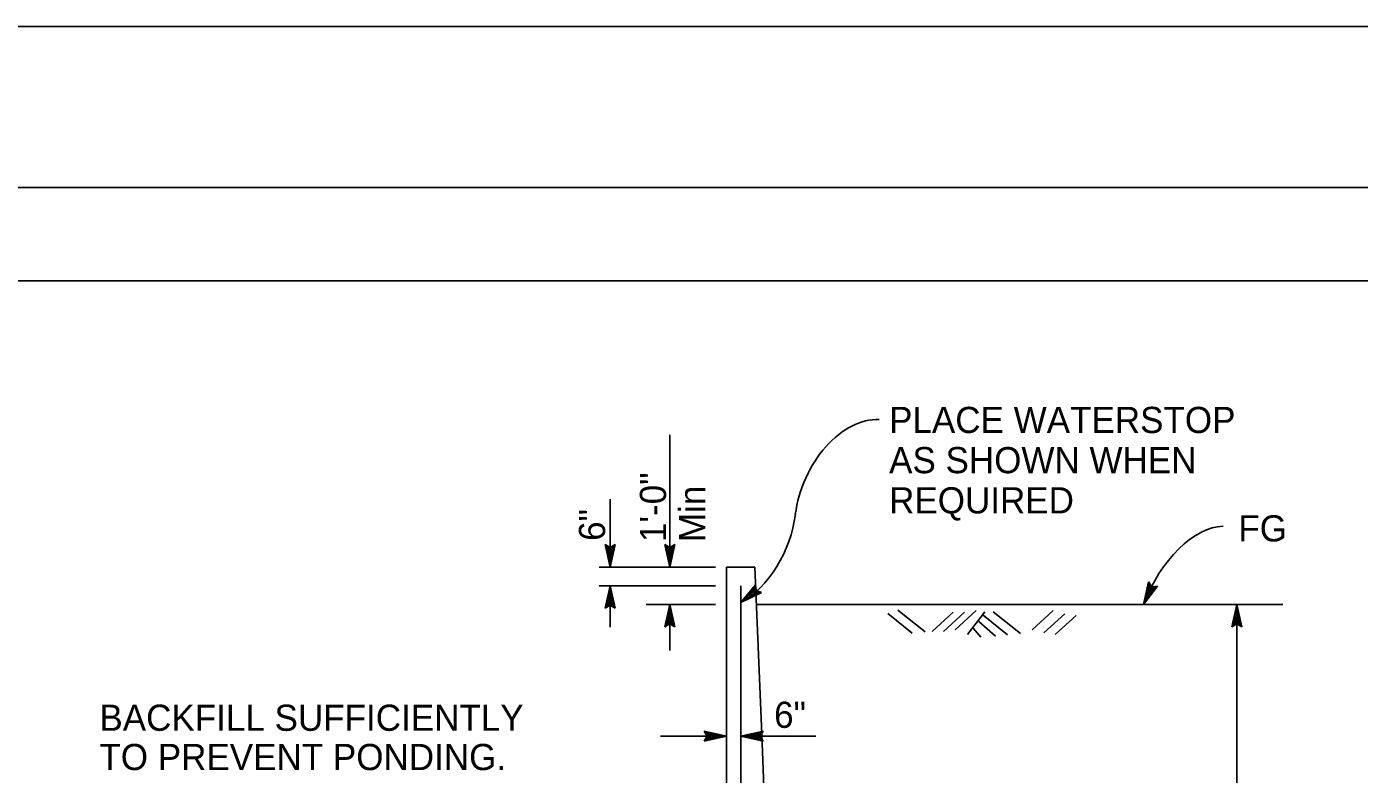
# Model space of a CAD drawing. Extents: x -894 to 866, y -472 to 714.
# Drawn here: x -107.7 to 248.5, y 513.6 to 713.6 of the extents above; entities that cross this region are included whole.
import ezdxf

# ---------------------------------------------------------------- set-up
doc = ezdxf.new("R2010")
doc.units = 0
for name, color, linetype in [('border_PLOTTING-ELEMENTS', 7, 'Continuous'), ('border_rw_22x34_Cut_Lines', 7, 'Continuous'), ('border_SHEET', 7, 'Continuous'), ('rd_PROFILE-OG', 7, 'Continuous'), ('str_Concrete-A', 7, 'Continuous'), ('str_Misc-Steel-A', 7, 'Continuous'), ('str_Text-A', 7, 'Continuous')]:
    doc.layers.add(name, color=color, linetype=linetype)

msp = doc.modelspace()

# ---------------------------------------------------------------- linework, layer by layer
at = {"layer": 'border_PLOTTING-ELEMENTS'}
for points in [[(-894.04, -472.44), (865.96, -472.44), (865.96, 713.56), (-894.04, 713.56)], [(-864.04, 670.56), (835.96, 670.56), (835.96, -429.44), (-864.04, -429.44)]]:
    msp.add_lwpolyline(points, close=True, dxfattribs=at)
at = {"layer": 'border_rw_22x34_Cut_Lines'}
msp.add_lwpolyline([(-864.04, 670.56), (835.96, 670.56), (835.96, -429.44), (-864.04, -429.44)], close=True, dxfattribs=at)
at = {"layer": 'border_SHEET'}
msp.add_line((-814.04, 645.56), (810.96, 645.56), dxfattribs=at)
at = {"layer": 'rd_PROFILE-OG'}
for p, q in [((87.4, 559.07), (228.11, 559.07)), ((122.52, 556.61), (129.04, 551.41)), ((125.16, 557.53), (132.46, 551.71)), ((139.95, 557.03), (134.33, 551.87)), ((143.02, 557.03), (137.4, 551.87)), ((146.09, 557.47), (140.47, 552.3)), ((148.43, 557.08), (143.82, 551.02)), ((147.98, 556.18), (154.5, 550.98)), ((150.62, 557.09), (157.92, 551.28)), ((166.72, 557.47), (161.1, 552.3)), ((169.8, 556.59), (164.18, 551.43)), ((172.87, 556.15), (167.25, 550.99)), ((145.29, 552.76), (147.39, 550.27)), ((146.83, 554.51), (151.29, 550.57))]:
    msp.add_line(p, q, dxfattribs=at)
at = {"layer": 'str_Concrete-A'}
for p, q in [((86.99, 569.07), (79.4, 569.07)), ((79.4, 569.07), (79.4, 361.07)), ((88.8, 524.39), (86.99, 569.07)), ((95.4, 361.07), (88.8, 524.39))]:
    msp.add_line(p, q, dxfattribs=at)
at = {"layer": 'str_Misc-Steel-A'}
msp.add_line((83.2, 564.07), (83.2, 366.07), dxfattribs=at)
at = {"layer": 'str_Text-A'}
for p, q in [((64.23, 569.07), (64.23, 604.45)), ((48.32, 569.07), (48.32, 587.17)), ((48.32, 569.07), (46.99, 575.07)), ((46.99, 575.07), (46.99, 575.07)), ((46.99, 575.07), (48.32, 574.27)), ((48.32, 570.46), (47.35, 574.83)), ((48.32, 571.83), (47.7, 574.66)), ((48.32, 573.21), (48.06, 574.42)), ((48.32, 574.27), (49.66, 575.07)), ((49.66, 575.07), (48.32, 569.07)), ((49.3, 574.85), (48.32, 570.45)), ((48.94, 574.62), (48.32, 571.83)), ((48.6, 574.44), (48.32, 573.21)), ((49.66, 575.07), (49.66, 575.07)), ((64.23, 569.07), (62.9, 575.07)), ((62.9, 575.07), (62.9, 575.07)), ((62.9, 575.07), (64.23, 574.27)), ((64.22, 570.46), (63.26, 574.83)), ((64.23, 571.83), (63.6, 574.66)), ((64.23, 573.21), (63.96, 574.42)), ((64.23, 574.27), (65.57, 575.07)), ((65.57, 575.07), (64.23, 569.07)), ((65.21, 574.85), (64.23, 570.45)), ((64.85, 574.62), (64.23, 571.83)), ((64.51, 574.44), (64.23, 573.21)), ((65.57, 575.07), (65.57, 575.07)), ((76.4, 569.07), (45.32, 569.07)), ((48.32, 569.07), (48.32, 569.07)), ((64.23, 569.07), (64.23, 569.07)), ((76.4, 564.07), (45.32, 564.07)), ((46.98, 558.07), (48.32, 564.07)), ((48.32, 564.07), (48.32, 564.07)), ((48.32, 564.07), (49.65, 558.07)), ((48.32, 564.07), (48.32, 552.99)), ((83.21, 559.6), (87.13, 564.33)), ((84.3, 560.45), (87.16, 563.9)), ((85.39, 561.29), (87.24, 563.52)), ((86.48, 562.14), (87.27, 563.09)), ((87.13, 564.33), (87.13, 564.33)), ((87.13, 564.33), (87.31, 562.79)), ((190.87, 559.07), (192.16, 565.08)), ((194.59, 563.97), (190.87, 559.07)), ((191.45, 560.34), (192.39, 564.72)), ((194.17, 563.92), (191.45, 560.33)), ((192.02, 561.58), (192.63, 564.41)), ((193.75, 563.86), (192.02, 561.58)), ((192.16, 565.08), (192.16, 565.08)), ((192.16, 565.08), (193.04, 563.8)), ((192.6, 562.84), (192.86, 564.05)), ((193.36, 563.84), (192.6, 562.84)), ((193.04, 563.8), (194.59, 563.97)), ((194.59, 563.97), (194.59, 563.97)), ((47.34, 558.28), (48.32, 562.69)), ((47.7, 558.52), (48.32, 561.31)), ((48.04, 558.69), (48.32, 559.92)), ((48.32, 562.68), (49.29, 558.3)), ((48.32, 561.31), (48.94, 558.48)), ((48.32, 559.92), (48.58, 558.71)), ((88.77, 562.22), (83.21, 559.6)), ((83.21, 559.6), (83.21, 559.6)), ((88.38, 562.37), (84.3, 560.44)), ((87.97, 562.51), (85.39, 561.29)), ((87.62, 562.67), (86.48, 562.14)), ((87.31, 562.79), (88.77, 562.22)), ((88.77, 562.22), (88.77, 562.22)), ((48.32, 558.87), (46.98, 558.07)), ((46.98, 558.07), (46.98, 558.07)), ((49.65, 558.07), (48.32, 558.87)), ((49.65, 558.07), (49.65, 558.07)), ((76.4, 559.07), (57.93, 559.07)), ((62.89, 553.07), (64.23, 559.07)), ((63.24, 553.28), (64.23, 557.69)), ((63.6, 553.52), (64.23, 556.31)), ((64.23, 559.07), (64.23, 546.71)), ((64.23, 559.07), (64.23, 559.07)), ((64.23, 559.07), (65.56, 553.07)), ((64.23, 557.68), (65.2, 553.3)), ((64.23, 556.31), (64.85, 553.48)), ((190.87, 559.07), (190.87, 559.07)), ((214.44, 553.07), (215.78, 559.07)), ((214.8, 553.28), (215.78, 557.69)), ((215.16, 553.52), (215.78, 556.31)), ((215.78, 559.07), (215.78, 559.07)), ((215.78, 559.07), (217.11, 553.07)), ((215.78, 559.07), (215.78, 361.07)), ((215.78, 556.31), (216.41, 553.48)), ((215.79, 557.68), (216.75, 553.3)), ((64.23, 553.87), (62.89, 553.07)), ((62.89, 553.07), (62.89, 553.07)), ((63.95, 553.69), (64.22, 554.92)), ((64.22, 554.92), (64.49, 553.71)), ((65.56, 553.07), (64.23, 553.87)), ((65.56, 553.07), (65.56, 553.07)), ((215.78, 553.87), (214.44, 553.07)), ((214.44, 553.07), (214.44, 553.07)), ((215.51, 553.69), (215.78, 554.92)), ((215.78, 554.92), (216.05, 553.71)), ((217.11, 553.07), (215.78, 553.87)), ((217.11, 553.07), (217.11, 553.07)), ((61.73, 523.82), (79.4, 523.82)), ((74.2, 523.82), (73.4, 525.16)), ((73.4, 525.16), (73.4, 525.16)), ((73.4, 525.16), (79.4, 523.82)), ((79.4, 523.82), (73.4, 522.49)), ((73.4, 522.49), (74.2, 523.82)), ((73.61, 524.8), (78.02, 523.82)), ((78.01, 523.81), (73.63, 522.85)), ((76.64, 523.82), (73.81, 523.19)), ((73.85, 524.44), (76.64, 523.82)), ((74.02, 524.1), (75.25, 523.82)), ((75.25, 523.82), (74.05, 523.55)), ((79.4, 523.82), (79.4, 523.82)), ((83.2, 523.82), (89.2, 525.15)), ((83.2, 523.82), (103.24, 523.82)), ((89.2, 522.48), (83.2, 523.82)), ((83.2, 523.82), (83.2, 523.82)), ((88.98, 522.83), (84.58, 523.82)), ((84.59, 523.82), (88.96, 524.79)), ((85.96, 523.82), (88.78, 524.44)), ((88.75, 523.19), (85.96, 523.82)), ((87.34, 523.82), (88.55, 524.08)), ((88.57, 523.54), (87.34, 523.82)), ((89.2, 525.15), (88.4, 523.82)), ((88.4, 523.82), (89.2, 522.48)), ((89.2, 525.15), (89.2, 525.15)), ((73.4, 522.49), (73.4, 522.49)), ((89.2, 522.48), (89.2, 522.48))]:
    msp.add_line(p, q, dxfattribs=at)
for centre, major_axis, ratio, start_param, end_param in [((114.73, 585.68), (-9.01, -22.02), 0.666007, 3.371254, 5.089436), ((80.8, 580.38), (-9.01, -22.02), 0.666007, 0.690368, 1.958485), ((205.54, 555.37), (-10.54, -23.86), 0.574145, 3.406652, 4.810207)]:
    msp.add_ellipse(centre, major_axis=major_axis, ratio=ratio, start_param=start_param, end_param=end_param, dxfattribs=at)

# ---------------------------------------------------------------- texts
for s, p in [('PLACE WATERSTOP', (122.84, 604.9)), ('AS SHOWN WHEN', (122.84, 594.15)), ('REQUIRED', (122.84, 583.4)), ('FG', (216.19, 575.91)), ('BACKFILL SUFFICIENTLY', (-88.24, 525.27)), ('6"', (92.1, 526.06)), ('TO PREVENT PONDING.', (-88.24, 514.77))]:
    msp.add_text(s, height=7, dxfattribs=at).set_placement(p)
for s, p in [('1\'-0"', (63.22, 575.73)), ('Min', (73.72, 575.73)), ('6"', (46.92, 576.05))]:
    msp.add_text(s, height=7, rotation=90, dxfattribs=at).set_placement(p)

doc.saveas('drawing.dxf')
